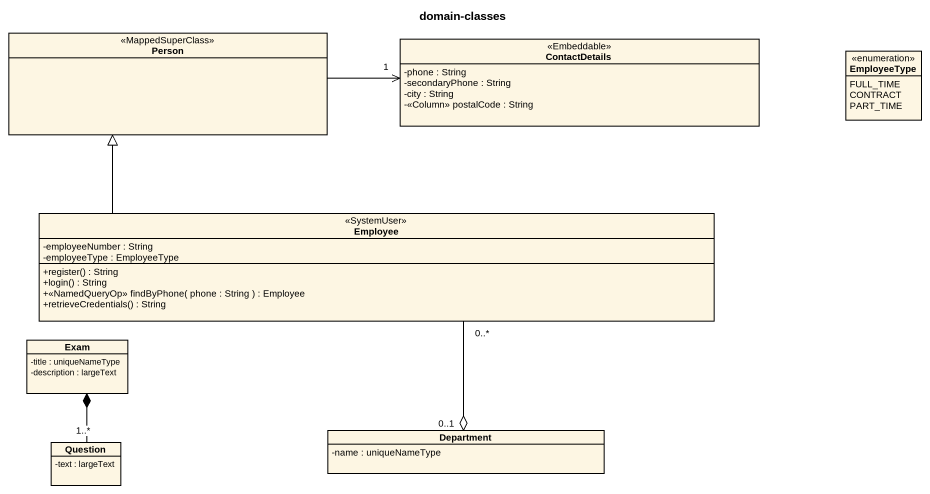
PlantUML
@startuml
title domain-classes
hide circle
hide empty members
skinparam classAttributeIconSize 0
class "Person" as Person_ <<MappedSuperClass>>
class ContactDetails <<Embeddable>> {
  -phone : String
  -secondaryPhone : String
  -city : String
  -<<Column>> postalCode : String
}
enum EmployeeType {
  FULL_TIME
  CONTRACT
  PART_TIME
}
class Employee <<SystemUser>> {
  -employeeNumber : String
  -employeeType : EmployeeType
  +register() : String
  +login() : String
  +<<NamedQueryOp>> findByPhone( phone : String ) : Employee
  +retrieveCredentials() : String
}
class Exam {
  -title : uniqueNameType
  -description : largeText
}
class Question {
  -text : largeText
}
class Department {
  -name : uniqueNameType
}
Person_ -right-> "1" ContactDetails
Employee -up-|> Person_
Exam *-- "1..*" Question
Department "0..1" o-up- "0..*" Employee
@enduml
